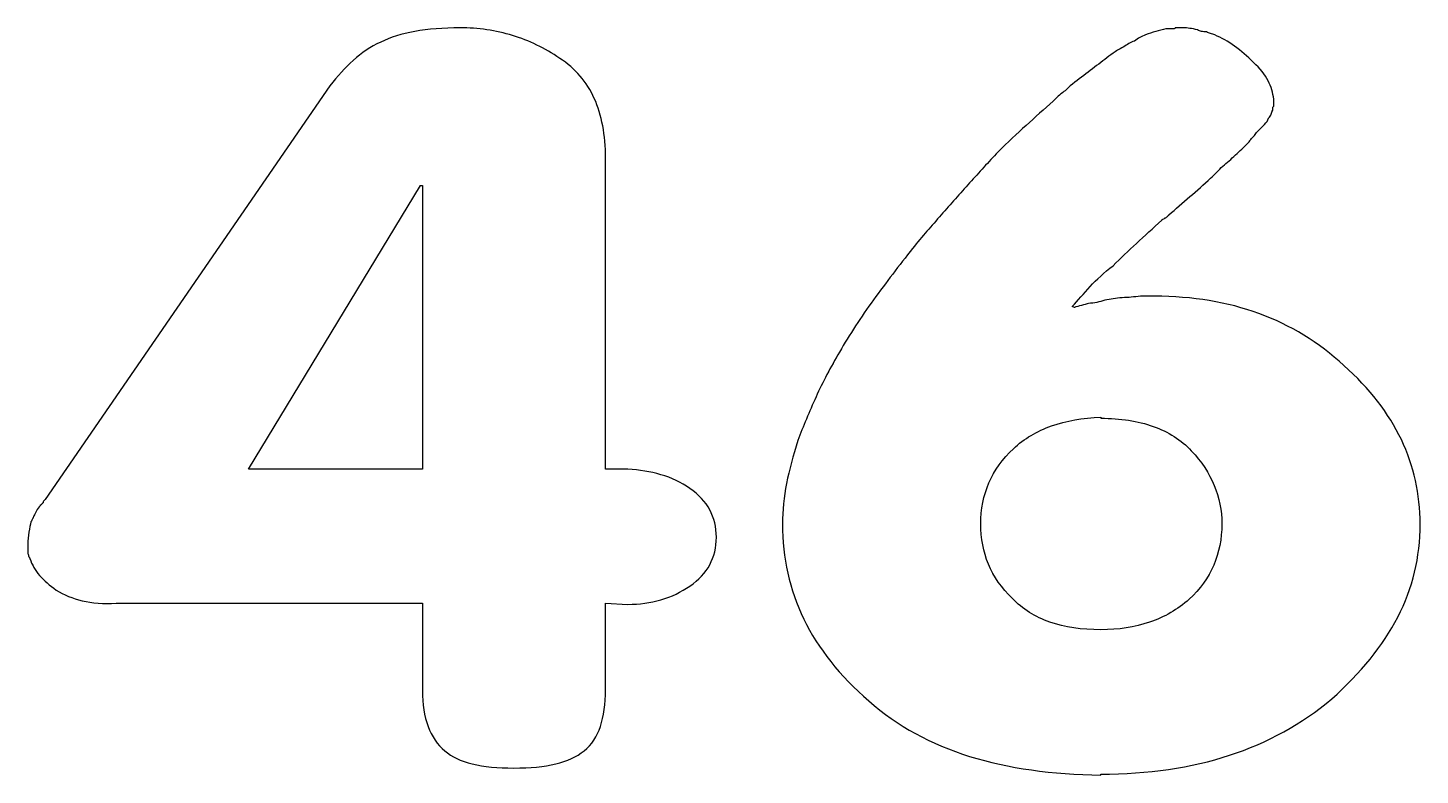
# Model space of a CAD drawing. Header units: millimetres. Extents: x -847 to 848, y -600 to 600.
# Drawn here: x -6.35 to 14.9, y 120.51 to 131.92 of the extents above; entities that cross this region are included whole.
import ezdxf

# ---------------------------------------------------------------- set-up
doc = ezdxf.new("R2010")
doc.units = ezdxf.units.MM
doc.header["$MEASUREMENT"] = 0

msp = doc.modelspace()

# ---------------------------------------------------------------- linework, layer by layer
at = {"color": 250}
for points, knots in [([(-0.3276, 123.1317), (-0.3276, 123.1317), (-4.9998, 123.1317), (-4.9998, 123.1317), (-4.9998, 123.1317), (-5.1964, 123.1213), (-5.3698, 123.1343), (-5.5198, 123.1705), (-5.5198, 123.1705), (-5.6699, 123.2067), (-5.8018, 123.261), (-5.9156, 123.3335), (-5.9156, 123.3335), (-6.0191, 123.4059), (-6.1045, 123.4809), (-6.1718, 123.5585), (-6.1718, 123.5585), (-6.239, 123.6362), (-6.2882, 123.7215), (-6.3192, 123.8147), (-6.3192, 123.8147), (-6.3296, 123.8354), (-6.3373, 123.8535), (-6.3425, 123.869), (-6.3425, 123.869), (-6.3477, 123.8845), (-6.3503, 123.9026), (-6.3503, 123.9233), (-6.3503, 123.9233), (-6.3503, 123.9337), (-6.3503, 123.944), (-6.3503, 123.9544), (-6.3503, 123.9544), (-6.3503, 123.9647), (-6.3503, 123.9751), (-6.3503, 123.9854), (-6.3503, 123.9854), (-6.3503, 123.9854), (-6.3503, 123.9906), (-6.3503, 124.0009), (-6.3503, 124.0009), (-6.3503, 124.0113), (-6.3503, 124.0216), (-6.3503, 124.032), (-6.3503, 124.032), (-6.3503, 124.0941), (-6.3451, 124.1562), (-6.3347, 124.2182), (-6.3347, 124.2182), (-6.3244, 124.2803), (-6.314, 124.3321), (-6.3037, 124.3735), (-6.3037, 124.3735), (-6.2933, 124.3942), (-6.2856, 124.4097), (-6.2804, 124.42), (-6.2804, 124.42), (-6.2752, 124.4304), (-6.2675, 124.4459), (-6.2571, 124.4666), (-6.2571, 124.4666), (-6.2468, 124.4873), (-6.2338, 124.5132), (-6.2183, 124.5442), (-6.2183, 124.5442), (-6.2028, 124.5752), (-6.1847, 124.6011), (-6.164, 124.6218), (-6.164, 124.6218), (-6.164, 124.6218), (-6.1588, 124.627), (-6.1485, 124.6373), (-6.1485, 124.6373), (-6.1381, 124.6477), (-6.1278, 124.658), (-6.1174, 124.6684), (-6.1174, 124.6684), (-6.1174, 124.6787), (-6.1148, 124.6865), (-6.1097, 124.6917), (-6.1097, 124.6917), (-6.1045, 124.6968), (-6.0967, 124.7046), (-6.0864, 124.7149), (-6.0864, 124.7149), (-6.0864, 124.7149), (-1.7402, 131.0325), (-1.7402, 131.0325), (-1.7402, 131.0325), (-1.6263, 131.1774), (-1.5073, 131.3067), (-1.3832, 131.4205), (-1.3832, 131.4205), (-1.259, 131.5344), (-1.1193, 131.6275), (-0.9641, 131.6999), (-0.9641, 131.6999), (-0.8192, 131.7724), (-0.6458, 131.8267), (-0.4441, 131.8629), (-0.4441, 131.8629), (-0.2423, 131.8991), (-0.012, 131.9173), (0.2467, 131.9173), (0.2467, 131.9173), (0.5261, 131.9173), (0.7925, 131.8784), (1.0461, 131.8008), (1.0461, 131.8008), (1.2996, 131.7232), (1.5402, 131.6068), (1.7679, 131.4516), (1.7679, 131.4516), (2.0059, 131.2964), (2.1818, 131.092), (2.2956, 130.8385), (2.2956, 130.8385), (2.4094, 130.5849), (2.4664, 130.2822), (2.4664, 129.9304), (2.4664, 129.9304), (2.4664, 129.9304), (2.4664, 125.1806), (2.4664, 125.1806), (2.4664, 125.1806), (2.4664, 125.1806), (2.8078, 125.1806), (2.8078, 125.1806), (2.8078, 125.1806), (2.9838, 125.1703), (3.1519, 125.1418), (3.3123, 125.0952), (3.3123, 125.0952), (3.4727, 125.0487), (3.6202, 124.9788), (3.7547, 124.8857), (3.7547, 124.8857), (3.8892, 124.7926), (3.9901, 124.6839), (4.0574, 124.5597), (4.0574, 124.5597), (4.1246, 124.4356), (4.1583, 124.2959), (4.1583, 124.1406), (4.1583, 124.1406), (4.1583, 123.9854), (4.1246, 123.8457), (4.0574, 123.7215), (4.0574, 123.7215), (3.9901, 123.5974), (3.8892, 123.4887), (3.7547, 123.3956), (3.7547, 123.3956), (3.6202, 123.3024), (3.4727, 123.2326), (3.3123, 123.186), (3.3123, 123.186), (3.1519, 123.1394), (2.9838, 123.1162), (2.8078, 123.1162), (2.8078, 123.1162), (2.8078, 123.1162), (2.4664, 123.1317), (2.4664, 123.1317), (2.4664, 123.1317), (2.4664, 123.1317), (2.4664, 121.8123), (2.4664, 121.8123), (2.4664, 121.8123), (2.4664, 121.595), (2.4405, 121.4087), (2.3887, 121.2535), (2.3887, 121.2535), (2.337, 121.0983), (2.2542, 120.9741), (2.1404, 120.881), (2.1404, 120.881), (2.0266, 120.7878), (1.8817, 120.7206), (1.7058, 120.6792), (1.7058, 120.6792), (1.5298, 120.6378), (1.3177, 120.6171), (1.0694, 120.6171), (1.0694, 120.6171), (0.821, 120.6171), (0.6089, 120.6378), (0.4329, 120.6792), (0.4329, 120.6792), (0.257, 120.7206), (0.1173, 120.7878), (0.0138, 120.881), (0.0138, 120.881), (-0.1, 120.9741), (-0.1854, 121.0983), (-0.2423, 121.2535), (-0.2423, 121.2535), (-0.2992, 121.4087), (-0.3276, 121.5898), (-0.3276, 121.7968), (-0.3276, 121.7968), (-0.3276, 121.7968), (-0.3276, 123.1317), (-0.3276, 123.1317), (-0.3276, 123.1317), (-0.3276, 123.1317), (-0.3276, 123.1317), (-0.3276, 123.1317)], [0, 0, 0, 0, 0.0192308, 0.0192308, 0.0192308, 0.0192308, 0.0384615, 0.0384615, 0.0384615, 0.0384615, 0.0576923, 0.0576923, 0.0576923, 0.0576923, 0.0769231, 0.0769231, 0.0769231, 0.0769231, 0.0961538, 0.0961538, 0.0961538, 0.0961538, 0.1153846, 0.1153846, 0.1153846, 0.1153846, 0.1346154, 0.1346154, 0.1346154, 0.1346154, 0.1538462, 0.1538462, 0.1538462, 0.1538462, 0.1730769, 0.1730769, 0.1730769, 0.1730769, 0.1923077, 0.1923077, 0.1923077, 0.1923077, 0.2115385, 0.2115385, 0.2115385, 0.2115385, 0.2307692, 0.2307692, 0.2307692, 0.2307692, 0.25, 0.25, 0.25, 0.25, 0.2692308, 0.2692308, 0.2692308, 0.2692308, 0.2884615, 0.2884615, 0.2884615, 0.2884615, 0.3076923, 0.3076923, 0.3076923, 0.3076923, 0.3269231, 0.3269231, 0.3269231, 0.3269231, 0.3461538, 0.3461538, 0.3461538, 0.3461538, 0.3653846, 0.3653846, 0.3653846, 0.3653846, 0.3846154, 0.3846154, 0.3846154, 0.3846154, 0.4038462, 0.4038462, 0.4038462, 0.4038462, 0.4230769, 0.4230769, 0.4230769, 0.4230769, 0.4423077, 0.4423077, 0.4423077, 0.4423077, 0.4615385, 0.4615385, 0.4615385, 0.4615385, 0.4807692, 0.4807692, 0.4807692, 0.4807692, 0.5, 0.5, 0.5, 0.5, 0.5192308, 0.5192308, 0.5192308, 0.5192308, 0.5384615, 0.5384615, 0.5384615, 0.5384615, 0.5576923, 0.5576923, 0.5576923, 0.5576923, 0.5769231, 0.5769231, 0.5769231, 0.5769231, 0.5961538, 0.5961538, 0.5961538, 0.5961538, 0.6153846, 0.6153846, 0.6153846, 0.6153846, 0.6346154, 0.6346154, 0.6346154, 0.6346154, 0.6538462, 0.6538462, 0.6538462, 0.6538462, 0.6730769, 0.6730769, 0.6730769, 0.6730769, 0.6923077, 0.6923077, 0.6923077, 0.6923077, 0.7115385, 0.7115385, 0.7115385, 0.7115385, 0.7307692, 0.7307692, 0.7307692, 0.7307692, 0.75, 0.75, 0.75, 0.75, 0.7692308, 0.7692308, 0.7692308, 0.7692308, 0.7884615, 0.7884615, 0.7884615, 0.7884615, 0.8076923, 0.8076923, 0.8076923, 0.8076923, 0.8269231, 0.8269231, 0.8269231, 0.8269231, 0.8461538, 0.8461538, 0.8461538, 0.8461538, 0.8653846, 0.8653846, 0.8653846, 0.8653846, 0.8846154, 0.8846154, 0.8846154, 0.8846154, 0.9038462, 0.9038462, 0.9038462, 0.9038462, 0.9230769, 0.9230769, 0.9230769, 0.9230769, 0.9423077, 0.9423077, 0.9423077, 0.9423077, 0.9615385, 0.9615385, 0.9615385, 0.9615385, 0.9807692, 0.9807692, 0.9807692, 0.9807692, 1, 1, 1, 1]), ([(10.0256, 120.5084), (9.2806, 120.5188), (8.6131, 120.6145), (8.0233, 120.7956), (8.0233, 120.7956), (7.4334, 120.9767), (6.9212, 121.2587), (6.4866, 121.6416), (6.4866, 121.6416), (6.0416, 122.0244), (5.7105, 122.4409), (5.4932, 122.8911), (5.4932, 122.8911), (5.2759, 123.3412), (5.1672, 123.825), (5.1672, 124.3424), (5.1672, 124.3424), (5.1672, 124.5494), (5.1879, 124.7563), (5.2293, 124.9633), (5.2293, 124.9633), (5.2707, 125.1703), (5.3276, 125.3876), (5.4, 125.6152), (5.4, 125.6152), (5.4828, 125.8325), (5.576, 126.055), (5.6794, 126.2827), (5.6794, 126.2827), (5.7829, 126.5104), (5.9019, 126.738), (6.0364, 126.9657), (6.0364, 126.9657), (6.1917, 127.2347), (6.365, 127.5012), (6.5564, 127.7651), (6.5564, 127.7651), (6.7479, 128.0289), (6.9471, 128.2902), (7.154, 128.5489), (7.154, 128.5489), (7.2265, 128.6421), (7.2989, 128.73), (7.3714, 128.8128), (7.3714, 128.8128), (7.4438, 128.8956), (7.5162, 128.9784), (7.5887, 129.0612), (7.5887, 129.0612), (7.7335, 129.2267), (7.8784, 129.3897), (8.0233, 129.5501), (8.0233, 129.5501), (8.1682, 129.7105), (8.313, 129.8683), (8.4579, 130.0235), (8.4579, 130.0235), (8.6028, 130.1684), (8.7451, 130.3029), (8.8848, 130.4271), (8.8848, 130.4271), (9.0245, 130.5513), (9.1616, 130.6755), (9.2961, 130.7997), (9.2961, 130.7997), (9.3375, 130.841), (9.3815, 130.8798), (9.428, 130.9161), (9.428, 130.9161), (9.4746, 130.9523), (9.5186, 130.9911), (9.56, 131.0325), (9.56, 131.0325), (9.6531, 131.1049), (9.7437, 131.1748), (9.8316, 131.242), (9.8316, 131.242), (9.9196, 131.3093), (10.005, 131.374), (10.0877, 131.4361), (10.0877, 131.4361), (10.1291, 131.4671), (10.1705, 131.4982), (10.2119, 131.5292), (10.2119, 131.5292), (10.2533, 131.5602), (10.305, 131.5913), (10.3671, 131.6223), (10.3671, 131.6223), (10.3982, 131.643), (10.4266, 131.6611), (10.4525, 131.6767), (10.4525, 131.6767), (10.4784, 131.6922), (10.5068, 131.7051), (10.5379, 131.7155), (10.5379, 131.7155), (10.5689, 131.7362), (10.5974, 131.7543), (10.6233, 131.7698), (10.6233, 131.7698), (10.6491, 131.7853), (10.6776, 131.7982), (10.7086, 131.8086), (10.7086, 131.8086), (10.7604, 131.8293), (10.8121, 131.8474), (10.8638, 131.8629), (10.8638, 131.8629), (10.9156, 131.8784), (10.9673, 131.8914), (11.0191, 131.9017), (11.0191, 131.9017), (11.0398, 131.9017), (11.0579, 131.9017), (11.0734, 131.9017), (11.0734, 131.9017), (11.0889, 131.9017), (11.1019, 131.9017), (11.1122, 131.9017), (11.1122, 131.9017), (11.1225, 131.9017), (11.1329, 131.9017), (11.1432, 131.9017), (11.1432, 131.9017), (11.1536, 131.9017), (11.1588, 131.9069), (11.1588, 131.9173), (11.1588, 131.9173), (11.1898, 131.9173), (11.2157, 131.9173), (11.2364, 131.9173), (11.2364, 131.9173), (11.2571, 131.9173), (11.2778, 131.9173), (11.2985, 131.9173), (11.2985, 131.9173), (11.3192, 131.9173), (11.3476, 131.9147), (11.3838, 131.9095), (11.3838, 131.9095), (11.4201, 131.9043), (11.4589, 131.8966), (11.5003, 131.8862), (11.5003, 131.8862), (11.521, 131.8759), (11.5416, 131.8681), (11.5623, 131.8629), (11.5623, 131.8629), (11.583, 131.8577), (11.6089, 131.8552), (11.64, 131.8552), (11.64, 131.8552), (11.6607, 131.8448), (11.6813, 131.8371), (11.702, 131.8319), (11.702, 131.8319), (11.7227, 131.8267), (11.7434, 131.8189), (11.7641, 131.8086), (11.7641, 131.8086), (11.8676, 131.7672), (11.9685, 131.7103), (12.0668, 131.6379), (12.0668, 131.6379), (12.1651, 131.5654), (12.2608, 131.4826), (12.354, 131.3895), (12.354, 131.3895), (12.4575, 131.2964), (12.5325, 131.2032), (12.579, 131.1101), (12.579, 131.1101), (12.6256, 131.017), (12.6541, 130.9238), (12.6644, 130.8307), (12.6644, 130.8307), (12.6644, 130.8203), (12.6644, 130.8126), (12.6644, 130.8074), (12.6644, 130.8074), (12.6644, 130.8022), (12.6644, 130.7997), (12.6644, 130.7997), (12.6644, 130.7997), (12.6644, 130.7997), (12.6644, 130.7997), (12.6644, 130.7997), (12.6644, 130.7997), (12.6644, 130.7997), (12.6644, 130.7997), (12.6644, 130.7997), (12.6644, 130.7997), (12.6644, 130.7893), (12.6644, 130.7841), (12.6644, 130.7841), (12.6644, 130.7841), (12.6644, 130.7841), (12.6644, 130.7841), (12.6644, 130.7841), (12.6644, 130.7841), (12.6644, 130.7738), (12.6644, 130.7634), (12.6644, 130.7531), (12.6644, 130.7531), (12.6644, 130.7427), (12.6644, 130.7324), (12.6644, 130.722), (12.6644, 130.722), (12.6541, 130.7117), (12.6489, 130.7013), (12.6489, 130.691), (12.6489, 130.691), (12.6489, 130.6806), (12.6489, 130.6703), (12.6489, 130.66), (12.6489, 130.66), (12.6386, 130.6393), (12.6308, 130.6186), (12.6256, 130.5979), (12.6256, 130.5979), (12.6204, 130.5772), (12.6075, 130.5565), (12.5868, 130.5358), (12.5868, 130.5358), (12.5765, 130.5047), (12.5558, 130.4737), (12.5247, 130.4426), (12.5247, 130.4426), (12.4937, 130.4116), (12.4626, 130.3806), (12.4316, 130.3495), (12.4316, 130.3495), (12.4212, 130.3392), (12.4083, 130.3236), (12.3928, 130.3029), (12.3928, 130.3029), (12.3773, 130.2822), (12.3643, 130.2667), (12.354, 130.2564), (12.354, 130.2564), (12.3333, 130.2357), (12.3178, 130.2176), (12.3074, 130.202), (12.3074, 130.202), (12.2971, 130.1865), (12.2815, 130.1684), (12.2608, 130.1477), (12.2608, 130.1477), (12.2091, 130.096), (12.1496, 130.0391), (12.0823, 129.977), (12.0823, 129.977), (12.0151, 129.9149), (11.9504, 129.858), (11.8883, 129.8062), (11.8883, 129.8062), (11.8573, 129.7752), (11.8262, 129.7441), (11.7952, 129.7131), (11.7952, 129.7131), (11.7641, 129.6821), (11.7331, 129.651), (11.702, 129.62), (11.702, 129.62), (11.5986, 129.5268), (11.4925, 129.4337), (11.3838, 129.3406), (11.3838, 129.3406), (11.2752, 129.2474), (11.1691, 129.1543), (11.0656, 129.0612), (11.0656, 129.0612), (11.0553, 129.0508), (11.0449, 129.0405), (11.0346, 129.0301), (11.0346, 129.0301), (11.0242, 129.0198), (11.0139, 129.0146), (11.0035, 129.0146), (11.0035, 129.0146), (11.0035, 129.0146), (11.001, 129.012), (10.9958, 129.0068), (10.9958, 129.0068), (10.9906, 129.0017), (10.988, 128.9991), (10.988, 128.9991), (10.988, 128.9991), (10.9777, 128.9991), (10.9699, 128.9965), (10.9647, 128.9913), (10.9647, 128.9913), (10.9596, 128.9861), (10.957, 128.9836), (10.957, 128.9836), (10.957, 128.9836), (10.8225, 128.8594), (10.6931, 128.7404), (10.5689, 128.6265), (10.5689, 128.6265), (10.4447, 128.5127), (10.3257, 128.3989), (10.2119, 128.2851), (10.2119, 128.2851), (10.0774, 128.1816), (9.961, 128.0755), (9.8627, 127.9669), (9.8627, 127.9669), (9.7644, 127.8582), (9.6738, 127.7573), (9.591, 127.6642), (9.591, 127.6642), (9.591, 127.6642), (9.6221, 127.6486), (9.6221, 127.6486), (9.6221, 127.6486), (9.6531, 127.659), (9.6893, 127.6693), (9.7307, 127.6797), (9.7307, 127.6797), (9.7721, 127.69), (9.8083, 127.7004), (9.8394, 127.7107), (9.8394, 127.7107), (9.8808, 127.7107), (9.9222, 127.7159), (9.9636, 127.7263), (9.9636, 127.7263), (10.005, 127.7366), (10.0463, 127.747), (10.0877, 127.7573), (10.0877, 127.7573), (10.1705, 127.778), (10.2585, 127.7909), (10.3516, 127.7961), (10.3516, 127.7961), (10.4447, 127.8013), (10.5379, 127.809), (10.631, 127.8194), (10.631, 127.8194), (10.6517, 127.8194), (10.6646, 127.8194), (10.6698, 127.8194), (10.6698, 127.8194), (10.675, 127.8194), (10.6828, 127.8194), (10.6931, 127.8194), (10.6931, 127.8194), (10.7035, 127.8194), (10.7112, 127.8194), (10.7164, 127.8194), (10.7164, 127.8194), (10.7216, 127.8194), (10.7241, 127.8194), (10.7241, 127.8194), (10.7241, 127.8194), (10.7345, 127.8194), (10.7448, 127.8194), (10.7552, 127.8194), (10.7552, 127.8194), (10.7655, 127.8194), (10.7759, 127.8194), (10.7862, 127.8194), (10.7862, 127.8194), (10.7966, 127.8194), (10.8069, 127.8194), (10.8173, 127.8194), (10.8173, 127.8194), (10.8276, 127.8194), (10.838, 127.8194), (10.8483, 127.8194), (10.8483, 127.8194), (11.4278, 127.8194), (11.9582, 127.7314), (12.4393, 127.5555), (12.4393, 127.5555), (12.9205, 127.3796), (13.3526, 127.1157), (13.7355, 126.7639), (13.7355, 126.7639), (14.1287, 126.412), (14.421, 126.0343), (14.6125, 125.6308), (14.6125, 125.6308), (14.8039, 125.2272), (14.8996, 124.7977), (14.8996, 124.3424), (14.8996, 124.3424), (14.8996, 123.8354), (14.7858, 123.3619), (14.5581, 122.9221), (14.5581, 122.9221), (14.3305, 122.4823), (13.9942, 122.0658), (13.5492, 121.6726), (13.5492, 121.6726), (13.0939, 121.2897), (12.5739, 121.0026), (11.9892, 120.8111), (11.9892, 120.8111), (11.4045, 120.6197), (10.75, 120.524), (10.0256, 120.524), (10.0256, 120.524), (10.0256, 120.524), (10.0256, 120.5084), (10.0256, 120.5084)], [0, 0, 0, 0, 0.0098039, 0.0098039, 0.0098039, 0.0098039, 0.0196078, 0.0196078, 0.0196078, 0.0196078, 0.0294118, 0.0294118, 0.0294118, 0.0294118, 0.0392157, 0.0392157, 0.0392157, 0.0392157, 0.0490196, 0.0490196, 0.0490196, 0.0490196, 0.0588235, 0.0588235, 0.0588235, 0.0588235, 0.0686275, 0.0686275, 0.0686275, 0.0686275, 0.0784314, 0.0784314, 0.0784314, 0.0784314, 0.0882353, 0.0882353, 0.0882353, 0.0882353, 0.0980392, 0.0980392, 0.0980392, 0.0980392, 0.1078431, 0.1078431, 0.1078431, 0.1078431, 0.1176471, 0.1176471, 0.1176471, 0.1176471, 0.127451, 0.127451, 0.127451, 0.127451, 0.1372549, 0.1372549, 0.1372549, 0.1372549, 0.1470588, 0.1470588, 0.1470588, 0.1470588, 0.1568627, 0.1568627, 0.1568627, 0.1568627, 0.1666667, 0.1666667, 0.1666667, 0.1666667, 0.1764706, 0.1764706, 0.1764706, 0.1764706, 0.1862745, 0.1862745, 0.1862745, 0.1862745, 0.1960784, 0.1960784, 0.1960784, 0.1960784, 0.2058824, 0.2058824, 0.2058824, 0.2058824, 0.2156863, 0.2156863, 0.2156863, 0.2156863, 0.2254902, 0.2254902, 0.2254902, 0.2254902, 0.2352941, 0.2352941, 0.2352941, 0.2352941, 0.245098, 0.245098, 0.245098, 0.245098, 0.254902, 0.254902, 0.254902, 0.254902, 0.2647059, 0.2647059, 0.2647059, 0.2647059, 0.2745098, 0.2745098, 0.2745098, 0.2745098, 0.2843137, 0.2843137, 0.2843137, 0.2843137, 0.2941176, 0.2941176, 0.2941176, 0.2941176, 0.3039216, 0.3039216, 0.3039216, 0.3039216, 0.3137255, 0.3137255, 0.3137255, 0.3137255, 0.3235294, 0.3235294, 0.3235294, 0.3235294, 0.3333333, 0.3333333, 0.3333333, 0.3333333, 0.3431373, 0.3431373, 0.3431373, 0.3431373, 0.3529412, 0.3529412, 0.3529412, 0.3529412, 0.3627451, 0.3627451, 0.3627451, 0.3627451, 0.372549, 0.372549, 0.372549, 0.372549, 0.3823529, 0.3823529, 0.3823529, 0.3823529, 0.3921569, 0.3921569, 0.3921569, 0.3921569, 0.4019608, 0.4019608, 0.4019608, 0.4019608, 0.4117647, 0.4117647, 0.4117647, 0.4117647, 0.4215686, 0.4215686, 0.4215686, 0.4215686, 0.4313725, 0.4313725, 0.4313725, 0.4313725, 0.4411765, 0.4411765, 0.4411765, 0.4411765, 0.4509804, 0.4509804, 0.4509804, 0.4509804, 0.4607843, 0.4607843, 0.4607843, 0.4607843, 0.4705882, 0.4705882, 0.4705882, 0.4705882, 0.4803922, 0.4803922, 0.4803922, 0.4803922, 0.4901961, 0.4901961, 0.4901961, 0.4901961, 0.5, 0.5, 0.5, 0.5, 0.5098039, 0.5098039, 0.5098039, 0.5098039, 0.5196078, 0.5196078, 0.5196078, 0.5196078, 0.5294118, 0.5294118, 0.5294118, 0.5294118, 0.5392157, 0.5392157, 0.5392157, 0.5392157, 0.5490196, 0.5490196, 0.5490196, 0.5490196, 0.5588235, 0.5588235, 0.5588235, 0.5588235, 0.5686275, 0.5686275, 0.5686275, 0.5686275, 0.5784314, 0.5784314, 0.5784314, 0.5784314, 0.5882353, 0.5882353, 0.5882353, 0.5882353, 0.5980392, 0.5980392, 0.5980392, 0.5980392, 0.6078431, 0.6078431, 0.6078431, 0.6078431, 0.6176471, 0.6176471, 0.6176471, 0.6176471, 0.627451, 0.627451, 0.627451, 0.627451, 0.6372549, 0.6372549, 0.6372549, 0.6372549, 0.6470588, 0.6470588, 0.6470588, 0.6470588, 0.6568627, 0.6568627, 0.6568627, 0.6568627, 0.6666667, 0.6666667, 0.6666667, 0.6666667, 0.6764706, 0.6764706, 0.6764706, 0.6764706, 0.6862745, 0.6862745, 0.6862745, 0.6862745, 0.6960784, 0.6960784, 0.6960784, 0.6960784, 0.7058824, 0.7058824, 0.7058824, 0.7058824, 0.7156863, 0.7156863, 0.7156863, 0.7156863, 0.7254902, 0.7254902, 0.7254902, 0.7254902, 0.7352941, 0.7352941, 0.7352941, 0.7352941, 0.745098, 0.745098, 0.745098, 0.745098, 0.754902, 0.754902, 0.754902, 0.754902, 0.7647059, 0.7647059, 0.7647059, 0.7647059, 0.7745098, 0.7745098, 0.7745098, 0.7745098, 0.7843137, 0.7843137, 0.7843137, 0.7843137, 0.7941176, 0.7941176, 0.7941176, 0.7941176, 0.8039216, 0.8039216, 0.8039216, 0.8039216, 0.8137255, 0.8137255, 0.8137255, 0.8137255, 0.8235294, 0.8235294, 0.8235294, 0.8235294, 0.8333333, 0.8333333, 0.8333333, 0.8333333, 0.8431373, 0.8431373, 0.8431373, 0.8431373, 0.8529412, 0.8529412, 0.8529412, 0.8529412, 0.8627451, 0.8627451, 0.8627451, 0.8627451, 0.872549, 0.872549, 0.872549, 0.872549, 0.8823529, 0.8823529, 0.8823529, 0.8823529, 0.8921569, 0.8921569, 0.8921569, 0.8921569, 0.9019608, 0.9019608, 0.9019608, 0.9019608, 0.9117647, 0.9117647, 0.9117647, 0.9117647, 0.9215686, 0.9215686, 0.9215686, 0.9215686, 0.9313725, 0.9313725, 0.9313725, 0.9313725, 0.9411765, 0.9411765, 0.9411765, 0.9411765, 0.9509804, 0.9509804, 0.9509804, 0.9509804, 0.9607843, 0.9607843, 0.9607843, 0.9607843, 0.9705882, 0.9705882, 0.9705882, 0.9705882, 0.9803922, 0.9803922, 0.9803922, 0.9803922, 0.9901961, 0.9901961, 0.9901961, 0.9901961, 1, 1, 1, 1]), ([(-0.3276, 125.1806), (-0.3276, 125.1806), (-0.3276, 129.5113), (-0.3276, 129.5113), (-0.3276, 129.5113), (-0.3276, 129.5113), (-0.3587, 129.5113), (-0.3587, 129.5113), (-0.3587, 129.5113), (-0.3587, 129.5113), (-2.9819, 125.1806), (-2.9819, 125.1806), (-2.9819, 125.1806), (-2.9819, 125.1806), (-0.3276, 125.1806), (-0.3276, 125.1806), (-0.3276, 125.1806), (-0.3276, 125.1806), (-0.3276, 125.1806), (-0.3276, 125.1806)], [0, 0, 0, 0, 0.2, 0.2, 0.2, 0.2, 0.4, 0.4, 0.4, 0.4, 0.6, 0.6, 0.6, 0.6, 0.8, 0.8, 0.8, 0.8, 1, 1, 1, 1]), ([(10.0256, 125.9722), (9.7462, 125.9619), (9.4953, 125.9179), (9.2728, 125.8403), (9.2728, 125.8403), (9.0503, 125.7627), (8.8563, 125.6463), (8.6907, 125.4911), (8.6907, 125.4911), (8.5252, 125.3358), (8.401, 125.1625), (8.3182, 124.9711), (8.3182, 124.9711), (8.2354, 124.7796), (8.194, 124.5701), (8.194, 124.3424), (8.194, 124.3424), (8.194, 124.1251), (8.2328, 123.9207), (8.3104, 123.7293), (8.3104, 123.7293), (8.3881, 123.5378), (8.5096, 123.3645), (8.6752, 123.2093), (8.6752, 123.2093), (8.8304, 123.0437), (9.0219, 122.9221), (9.2495, 122.8445), (9.2495, 122.8445), (9.4772, 122.7669), (9.7359, 122.7281), (10.0256, 122.7281), (10.0256, 122.7281), (10.2947, 122.7281), (10.5431, 122.7669), (10.7707, 122.8445), (10.7707, 122.8445), (10.9984, 122.9221), (11.2002, 123.0386), (11.3761, 123.1938), (11.3761, 123.1938), (11.5416, 123.349), (11.6658, 123.5223), (11.7486, 123.7138), (11.7486, 123.7138), (11.8314, 123.9052), (11.8728, 124.1148), (11.8728, 124.3424), (11.8728, 124.3424), (11.8728, 124.5494), (11.834, 124.746), (11.7564, 124.9323), (11.7564, 124.9323), (11.6788, 125.1185), (11.5623, 125.2944), (11.4071, 125.46), (11.4071, 125.46), (11.2519, 125.6256), (11.0579, 125.7498), (10.825, 125.8325), (10.825, 125.8325), (10.5922, 125.9153), (10.3257, 125.9567), (10.0256, 125.9567), (10.0256, 125.9567), (10.0256, 125.9567), (10.0256, 125.9722), (10.0256, 125.9722)], [0, 0, 0, 0, 0.0588235, 0.0588235, 0.0588235, 0.0588235, 0.1176471, 0.1176471, 0.1176471, 0.1176471, 0.1764706, 0.1764706, 0.1764706, 0.1764706, 0.2352941, 0.2352941, 0.2352941, 0.2352941, 0.2941176, 0.2941176, 0.2941176, 0.2941176, 0.3529412, 0.3529412, 0.3529412, 0.3529412, 0.4117647, 0.4117647, 0.4117647, 0.4117647, 0.4705882, 0.4705882, 0.4705882, 0.4705882, 0.5294118, 0.5294118, 0.5294118, 0.5294118, 0.5882353, 0.5882353, 0.5882353, 0.5882353, 0.6470588, 0.6470588, 0.6470588, 0.6470588, 0.7058824, 0.7058824, 0.7058824, 0.7058824, 0.7647059, 0.7647059, 0.7647059, 0.7647059, 0.8235294, 0.8235294, 0.8235294, 0.8235294, 0.8823529, 0.8823529, 0.8823529, 0.8823529, 0.9411765, 0.9411765, 0.9411765, 0.9411765, 1, 1, 1, 1])]:
    msp.add_open_spline(points, degree=3, knots=knots, dxfattribs=at)
at = {"color": 250, "lineweight": 5}
for points, knots in [([(-0.3276, 123.1317), (-0.3276, 123.1317), (-4.9998, 123.1317), (-4.9998, 123.1317), (-4.9998, 123.1317), (-5.1964, 123.1213), (-5.3698, 123.1343), (-5.5198, 123.1705), (-5.5198, 123.1705), (-5.6699, 123.2067), (-5.8018, 123.261), (-5.9156, 123.3335), (-5.9156, 123.3335), (-6.0191, 123.4059), (-6.1045, 123.4809), (-6.1718, 123.5585), (-6.1718, 123.5585), (-6.239, 123.6362), (-6.2882, 123.7215), (-6.3192, 123.8147), (-6.3192, 123.8147), (-6.3296, 123.8354), (-6.3373, 123.8535), (-6.3425, 123.869), (-6.3425, 123.869), (-6.3477, 123.8845), (-6.3503, 123.9026), (-6.3503, 123.9233), (-6.3503, 123.9233), (-6.3503, 123.9337), (-6.3503, 123.944), (-6.3503, 123.9544), (-6.3503, 123.9544), (-6.3503, 123.9647), (-6.3503, 123.9751), (-6.3503, 123.9854), (-6.3503, 123.9854), (-6.3503, 123.9854), (-6.3503, 123.9906), (-6.3503, 124.0009), (-6.3503, 124.0009), (-6.3503, 124.0113), (-6.3503, 124.0216), (-6.3503, 124.032), (-6.3503, 124.032), (-6.3503, 124.0941), (-6.3451, 124.1562), (-6.3347, 124.2182), (-6.3347, 124.2182), (-6.3244, 124.2803), (-6.314, 124.3321), (-6.3037, 124.3735), (-6.3037, 124.3735), (-6.2933, 124.3942), (-6.2856, 124.4097), (-6.2804, 124.42), (-6.2804, 124.42), (-6.2752, 124.4304), (-6.2675, 124.4459), (-6.2571, 124.4666), (-6.2571, 124.4666), (-6.2468, 124.4873), (-6.2338, 124.5132), (-6.2183, 124.5442), (-6.2183, 124.5442), (-6.2028, 124.5752), (-6.1847, 124.6011), (-6.164, 124.6218), (-6.164, 124.6218), (-6.164, 124.6218), (-6.1588, 124.627), (-6.1485, 124.6373), (-6.1485, 124.6373), (-6.1381, 124.6477), (-6.1278, 124.658), (-6.1174, 124.6684), (-6.1174, 124.6684), (-6.1174, 124.6787), (-6.1148, 124.6865), (-6.1097, 124.6917), (-6.1097, 124.6917), (-6.1045, 124.6968), (-6.0967, 124.7046), (-6.0864, 124.7149), (-6.0864, 124.7149), (-6.0864, 124.7149), (-1.7402, 131.0325), (-1.7402, 131.0325), (-1.7402, 131.0325), (-1.6263, 131.1774), (-1.5073, 131.3067), (-1.3832, 131.4205), (-1.3832, 131.4205), (-1.259, 131.5344), (-1.1193, 131.6275), (-0.9641, 131.6999), (-0.9641, 131.6999), (-0.8192, 131.7724), (-0.6458, 131.8267), (-0.4441, 131.8629), (-0.4441, 131.8629), (-0.2423, 131.8991), (-0.012, 131.9173), (0.2467, 131.9173), (0.2467, 131.9173), (0.5261, 131.9173), (0.7925, 131.8784), (1.0461, 131.8008), (1.0461, 131.8008), (1.2996, 131.7232), (1.5402, 131.6068), (1.7679, 131.4516), (1.7679, 131.4516), (2.0059, 131.2964), (2.1818, 131.092), (2.2956, 130.8385), (2.2956, 130.8385), (2.4094, 130.5849), (2.4664, 130.2822), (2.4664, 129.9304), (2.4664, 129.9304), (2.4664, 129.9304), (2.4664, 125.1806), (2.4664, 125.1806), (2.4664, 125.1806), (2.4664, 125.1806), (2.8078, 125.1806), (2.8078, 125.1806), (2.8078, 125.1806), (2.9838, 125.1703), (3.1519, 125.1418), (3.3123, 125.0952), (3.3123, 125.0952), (3.4727, 125.0487), (3.6202, 124.9788), (3.7547, 124.8857), (3.7547, 124.8857), (3.8892, 124.7926), (3.9901, 124.6839), (4.0574, 124.5597), (4.0574, 124.5597), (4.1246, 124.4356), (4.1583, 124.2959), (4.1583, 124.1406), (4.1583, 124.1406), (4.1583, 123.9854), (4.1246, 123.8457), (4.0574, 123.7215), (4.0574, 123.7215), (3.9901, 123.5974), (3.8892, 123.4887), (3.7547, 123.3956), (3.7547, 123.3956), (3.6202, 123.3024), (3.4727, 123.2326), (3.3123, 123.186), (3.3123, 123.186), (3.1519, 123.1394), (2.9838, 123.1162), (2.8078, 123.1162), (2.8078, 123.1162), (2.8078, 123.1162), (2.4664, 123.1317), (2.4664, 123.1317), (2.4664, 123.1317), (2.4664, 123.1317), (2.4664, 121.8123), (2.4664, 121.8123), (2.4664, 121.8123), (2.4664, 121.595), (2.4405, 121.4087), (2.3887, 121.2535), (2.3887, 121.2535), (2.337, 121.0983), (2.2542, 120.9741), (2.1404, 120.881), (2.1404, 120.881), (2.0266, 120.7878), (1.8817, 120.7206), (1.7058, 120.6792), (1.7058, 120.6792), (1.5298, 120.6378), (1.3177, 120.6171), (1.0694, 120.6171), (1.0694, 120.6171), (0.821, 120.6171), (0.6089, 120.6378), (0.4329, 120.6792), (0.4329, 120.6792), (0.257, 120.7206), (0.1173, 120.7878), (0.0138, 120.881), (0.0138, 120.881), (-0.1, 120.9741), (-0.1854, 121.0983), (-0.2423, 121.2535), (-0.2423, 121.2535), (-0.2992, 121.4087), (-0.3276, 121.5898), (-0.3276, 121.7968), (-0.3276, 121.7968), (-0.3276, 121.7968), (-0.3276, 123.1317), (-0.3276, 123.1317), (-0.3276, 123.1317), (-0.3276, 123.1317), (-0.3276, 123.1317), (-0.3276, 123.1317)], [0, 0, 0, 0, 0.0192308, 0.0192308, 0.0192308, 0.0192308, 0.0384615, 0.0384615, 0.0384615, 0.0384615, 0.0576923, 0.0576923, 0.0576923, 0.0576923, 0.0769231, 0.0769231, 0.0769231, 0.0769231, 0.0961538, 0.0961538, 0.0961538, 0.0961538, 0.1153846, 0.1153846, 0.1153846, 0.1153846, 0.1346154, 0.1346154, 0.1346154, 0.1346154, 0.1538462, 0.1538462, 0.1538462, 0.1538462, 0.1730769, 0.1730769, 0.1730769, 0.1730769, 0.1923077, 0.1923077, 0.1923077, 0.1923077, 0.2115385, 0.2115385, 0.2115385, 0.2115385, 0.2307692, 0.2307692, 0.2307692, 0.2307692, 0.25, 0.25, 0.25, 0.25, 0.2692308, 0.2692308, 0.2692308, 0.2692308, 0.2884615, 0.2884615, 0.2884615, 0.2884615, 0.3076923, 0.3076923, 0.3076923, 0.3076923, 0.3269231, 0.3269231, 0.3269231, 0.3269231, 0.3461538, 0.3461538, 0.3461538, 0.3461538, 0.3653846, 0.3653846, 0.3653846, 0.3653846, 0.3846154, 0.3846154, 0.3846154, 0.3846154, 0.4038462, 0.4038462, 0.4038462, 0.4038462, 0.4230769, 0.4230769, 0.4230769, 0.4230769, 0.4423077, 0.4423077, 0.4423077, 0.4423077, 0.4615385, 0.4615385, 0.4615385, 0.4615385, 0.4807692, 0.4807692, 0.4807692, 0.4807692, 0.5, 0.5, 0.5, 0.5, 0.5192308, 0.5192308, 0.5192308, 0.5192308, 0.5384615, 0.5384615, 0.5384615, 0.5384615, 0.5576923, 0.5576923, 0.5576923, 0.5576923, 0.5769231, 0.5769231, 0.5769231, 0.5769231, 0.5961538, 0.5961538, 0.5961538, 0.5961538, 0.6153846, 0.6153846, 0.6153846, 0.6153846, 0.6346154, 0.6346154, 0.6346154, 0.6346154, 0.6538462, 0.6538462, 0.6538462, 0.6538462, 0.6730769, 0.6730769, 0.6730769, 0.6730769, 0.6923077, 0.6923077, 0.6923077, 0.6923077, 0.7115385, 0.7115385, 0.7115385, 0.7115385, 0.7307692, 0.7307692, 0.7307692, 0.7307692, 0.75, 0.75, 0.75, 0.75, 0.7692308, 0.7692308, 0.7692308, 0.7692308, 0.7884615, 0.7884615, 0.7884615, 0.7884615, 0.8076923, 0.8076923, 0.8076923, 0.8076923, 0.8269231, 0.8269231, 0.8269231, 0.8269231, 0.8461538, 0.8461538, 0.8461538, 0.8461538, 0.8653846, 0.8653846, 0.8653846, 0.8653846, 0.8846154, 0.8846154, 0.8846154, 0.8846154, 0.9038462, 0.9038462, 0.9038462, 0.9038462, 0.9230769, 0.9230769, 0.9230769, 0.9230769, 0.9423077, 0.9423077, 0.9423077, 0.9423077, 0.9615385, 0.9615385, 0.9615385, 0.9615385, 0.9807692, 0.9807692, 0.9807692, 0.9807692, 1, 1, 1, 1]), ([(10.0256, 120.5084), (9.2806, 120.5188), (8.6131, 120.6145), (8.0233, 120.7956), (8.0233, 120.7956), (7.4334, 120.9767), (6.9212, 121.2587), (6.4866, 121.6416), (6.4866, 121.6416), (6.0416, 122.0244), (5.7105, 122.4409), (5.4932, 122.8911), (5.4932, 122.8911), (5.2759, 123.3412), (5.1672, 123.825), (5.1672, 124.3424), (5.1672, 124.3424), (5.1672, 124.5494), (5.1879, 124.7563), (5.2293, 124.9633), (5.2293, 124.9633), (5.2707, 125.1703), (5.3276, 125.3876), (5.4, 125.6152), (5.4, 125.6152), (5.4828, 125.8325), (5.576, 126.055), (5.6794, 126.2827), (5.6794, 126.2827), (5.7829, 126.5104), (5.9019, 126.738), (6.0364, 126.9657), (6.0364, 126.9657), (6.1917, 127.2347), (6.365, 127.5012), (6.5564, 127.7651), (6.5564, 127.7651), (6.7479, 128.0289), (6.9471, 128.2902), (7.154, 128.5489), (7.154, 128.5489), (7.2265, 128.6421), (7.2989, 128.73), (7.3714, 128.8128), (7.3714, 128.8128), (7.4438, 128.8956), (7.5162, 128.9784), (7.5887, 129.0612), (7.5887, 129.0612), (7.7335, 129.2267), (7.8784, 129.3897), (8.0233, 129.5501), (8.0233, 129.5501), (8.1682, 129.7105), (8.313, 129.8683), (8.4579, 130.0235), (8.4579, 130.0235), (8.6028, 130.1684), (8.7451, 130.3029), (8.8848, 130.4271), (8.8848, 130.4271), (9.0245, 130.5513), (9.1616, 130.6755), (9.2961, 130.7997), (9.2961, 130.7997), (9.3375, 130.841), (9.3815, 130.8798), (9.428, 130.9161), (9.428, 130.9161), (9.4746, 130.9523), (9.5186, 130.9911), (9.56, 131.0325), (9.56, 131.0325), (9.6531, 131.1049), (9.7437, 131.1748), (9.8316, 131.242), (9.8316, 131.242), (9.9196, 131.3093), (10.005, 131.374), (10.0877, 131.4361), (10.0877, 131.4361), (10.1291, 131.4671), (10.1705, 131.4982), (10.2119, 131.5292), (10.2119, 131.5292), (10.2533, 131.5602), (10.305, 131.5913), (10.3671, 131.6223), (10.3671, 131.6223), (10.3982, 131.643), (10.4266, 131.6611), (10.4525, 131.6767), (10.4525, 131.6767), (10.4784, 131.6922), (10.5068, 131.7051), (10.5379, 131.7155), (10.5379, 131.7155), (10.5689, 131.7362), (10.5974, 131.7543), (10.6233, 131.7698), (10.6233, 131.7698), (10.6491, 131.7853), (10.6776, 131.7982), (10.7086, 131.8086), (10.7086, 131.8086), (10.7604, 131.8293), (10.8121, 131.8474), (10.8638, 131.8629), (10.8638, 131.8629), (10.9156, 131.8784), (10.9673, 131.8914), (11.0191, 131.9017), (11.0191, 131.9017), (11.0398, 131.9017), (11.0579, 131.9017), (11.0734, 131.9017), (11.0734, 131.9017), (11.0889, 131.9017), (11.1019, 131.9017), (11.1122, 131.9017), (11.1122, 131.9017), (11.1225, 131.9017), (11.1329, 131.9017), (11.1432, 131.9017), (11.1432, 131.9017), (11.1536, 131.9017), (11.1588, 131.9069), (11.1588, 131.9173), (11.1588, 131.9173), (11.1898, 131.9173), (11.2157, 131.9173), (11.2364, 131.9173), (11.2364, 131.9173), (11.2571, 131.9173), (11.2778, 131.9173), (11.2985, 131.9173), (11.2985, 131.9173), (11.3192, 131.9173), (11.3476, 131.9147), (11.3838, 131.9095), (11.3838, 131.9095), (11.4201, 131.9043), (11.4589, 131.8966), (11.5003, 131.8862), (11.5003, 131.8862), (11.521, 131.8759), (11.5416, 131.8681), (11.5623, 131.8629), (11.5623, 131.8629), (11.583, 131.8577), (11.6089, 131.8552), (11.64, 131.8552), (11.64, 131.8552), (11.6607, 131.8448), (11.6813, 131.8371), (11.702, 131.8319), (11.702, 131.8319), (11.7227, 131.8267), (11.7434, 131.8189), (11.7641, 131.8086), (11.7641, 131.8086), (11.8676, 131.7672), (11.9685, 131.7103), (12.0668, 131.6379), (12.0668, 131.6379), (12.1651, 131.5654), (12.2608, 131.4826), (12.354, 131.3895), (12.354, 131.3895), (12.4575, 131.2964), (12.5325, 131.2032), (12.579, 131.1101), (12.579, 131.1101), (12.6256, 131.017), (12.6541, 130.9238), (12.6644, 130.8307), (12.6644, 130.8307), (12.6644, 130.8203), (12.6644, 130.8126), (12.6644, 130.8074), (12.6644, 130.8074), (12.6644, 130.8022), (12.6644, 130.7997), (12.6644, 130.7997), (12.6644, 130.7997), (12.6644, 130.7997), (12.6644, 130.7997), (12.6644, 130.7997), (12.6644, 130.7997), (12.6644, 130.7997), (12.6644, 130.7997), (12.6644, 130.7997), (12.6644, 130.7997), (12.6644, 130.7893), (12.6644, 130.7841), (12.6644, 130.7841), (12.6644, 130.7841), (12.6644, 130.7841), (12.6644, 130.7841), (12.6644, 130.7841), (12.6644, 130.7841), (12.6644, 130.7738), (12.6644, 130.7634), (12.6644, 130.7531), (12.6644, 130.7531), (12.6644, 130.7427), (12.6644, 130.7324), (12.6644, 130.722), (12.6644, 130.722), (12.6541, 130.7117), (12.6489, 130.7013), (12.6489, 130.691), (12.6489, 130.691), (12.6489, 130.6806), (12.6489, 130.6703), (12.6489, 130.66), (12.6489, 130.66), (12.6386, 130.6393), (12.6308, 130.6186), (12.6256, 130.5979), (12.6256, 130.5979), (12.6204, 130.5772), (12.6075, 130.5565), (12.5868, 130.5358), (12.5868, 130.5358), (12.5765, 130.5047), (12.5558, 130.4737), (12.5247, 130.4426), (12.5247, 130.4426), (12.4937, 130.4116), (12.4626, 130.3806), (12.4316, 130.3495), (12.4316, 130.3495), (12.4212, 130.3392), (12.4083, 130.3236), (12.3928, 130.3029), (12.3928, 130.3029), (12.3773, 130.2822), (12.3643, 130.2667), (12.354, 130.2564), (12.354, 130.2564), (12.3333, 130.2357), (12.3178, 130.2176), (12.3074, 130.202), (12.3074, 130.202), (12.2971, 130.1865), (12.2815, 130.1684), (12.2608, 130.1477), (12.2608, 130.1477), (12.2091, 130.096), (12.1496, 130.0391), (12.0823, 129.977), (12.0823, 129.977), (12.0151, 129.9149), (11.9504, 129.858), (11.8883, 129.8062), (11.8883, 129.8062), (11.8573, 129.7752), (11.8262, 129.7441), (11.7952, 129.7131), (11.7952, 129.7131), (11.7641, 129.6821), (11.7331, 129.651), (11.702, 129.62), (11.702, 129.62), (11.5986, 129.5268), (11.4925, 129.4337), (11.3838, 129.3406), (11.3838, 129.3406), (11.2752, 129.2474), (11.1691, 129.1543), (11.0656, 129.0612), (11.0656, 129.0612), (11.0553, 129.0508), (11.0449, 129.0405), (11.0346, 129.0301), (11.0346, 129.0301), (11.0242, 129.0198), (11.0139, 129.0146), (11.0035, 129.0146), (11.0035, 129.0146), (11.0035, 129.0146), (11.001, 129.012), (10.9958, 129.0068), (10.9958, 129.0068), (10.9906, 129.0017), (10.988, 128.9991), (10.988, 128.9991), (10.988, 128.9991), (10.9777, 128.9991), (10.9699, 128.9965), (10.9647, 128.9913), (10.9647, 128.9913), (10.9596, 128.9861), (10.957, 128.9836), (10.957, 128.9836), (10.957, 128.9836), (10.8225, 128.8594), (10.6931, 128.7404), (10.5689, 128.6265), (10.5689, 128.6265), (10.4447, 128.5127), (10.3257, 128.3989), (10.2119, 128.2851), (10.2119, 128.2851), (10.0774, 128.1816), (9.961, 128.0755), (9.8627, 127.9669), (9.8627, 127.9669), (9.7644, 127.8582), (9.6738, 127.7573), (9.591, 127.6642), (9.591, 127.6642), (9.591, 127.6642), (9.6221, 127.6486), (9.6221, 127.6486), (9.6221, 127.6486), (9.6531, 127.659), (9.6893, 127.6693), (9.7307, 127.6797), (9.7307, 127.6797), (9.7721, 127.69), (9.8083, 127.7004), (9.8394, 127.7107), (9.8394, 127.7107), (9.8808, 127.7107), (9.9222, 127.7159), (9.9636, 127.7263), (9.9636, 127.7263), (10.005, 127.7366), (10.0463, 127.747), (10.0877, 127.7573), (10.0877, 127.7573), (10.1705, 127.778), (10.2585, 127.7909), (10.3516, 127.7961), (10.3516, 127.7961), (10.4447, 127.8013), (10.5379, 127.809), (10.631, 127.8194), (10.631, 127.8194), (10.6517, 127.8194), (10.6646, 127.8194), (10.6698, 127.8194), (10.6698, 127.8194), (10.675, 127.8194), (10.6828, 127.8194), (10.6931, 127.8194), (10.6931, 127.8194), (10.7035, 127.8194), (10.7112, 127.8194), (10.7164, 127.8194), (10.7164, 127.8194), (10.7216, 127.8194), (10.7241, 127.8194), (10.7241, 127.8194), (10.7241, 127.8194), (10.7345, 127.8194), (10.7448, 127.8194), (10.7552, 127.8194), (10.7552, 127.8194), (10.7655, 127.8194), (10.7759, 127.8194), (10.7862, 127.8194), (10.7862, 127.8194), (10.7966, 127.8194), (10.8069, 127.8194), (10.8173, 127.8194), (10.8173, 127.8194), (10.8276, 127.8194), (10.838, 127.8194), (10.8483, 127.8194), (10.8483, 127.8194), (11.4278, 127.8194), (11.9582, 127.7314), (12.4393, 127.5555), (12.4393, 127.5555), (12.9205, 127.3796), (13.3526, 127.1157), (13.7355, 126.7639), (13.7355, 126.7639), (14.1287, 126.412), (14.421, 126.0343), (14.6125, 125.6308), (14.6125, 125.6308), (14.8039, 125.2272), (14.8996, 124.7977), (14.8996, 124.3424), (14.8996, 124.3424), (14.8996, 123.8354), (14.7858, 123.3619), (14.5581, 122.9221), (14.5581, 122.9221), (14.3305, 122.4823), (13.9942, 122.0658), (13.5492, 121.6726), (13.5492, 121.6726), (13.0939, 121.2897), (12.5739, 121.0026), (11.9892, 120.8111), (11.9892, 120.8111), (11.4045, 120.6197), (10.75, 120.524), (10.0256, 120.524), (10.0256, 120.524), (10.0256, 120.524), (10.0256, 120.5084), (10.0256, 120.5084)], [0, 0, 0, 0, 0.0098039, 0.0098039, 0.0098039, 0.0098039, 0.0196078, 0.0196078, 0.0196078, 0.0196078, 0.0294118, 0.0294118, 0.0294118, 0.0294118, 0.0392157, 0.0392157, 0.0392157, 0.0392157, 0.0490196, 0.0490196, 0.0490196, 0.0490196, 0.0588235, 0.0588235, 0.0588235, 0.0588235, 0.0686275, 0.0686275, 0.0686275, 0.0686275, 0.0784314, 0.0784314, 0.0784314, 0.0784314, 0.0882353, 0.0882353, 0.0882353, 0.0882353, 0.0980392, 0.0980392, 0.0980392, 0.0980392, 0.1078431, 0.1078431, 0.1078431, 0.1078431, 0.1176471, 0.1176471, 0.1176471, 0.1176471, 0.127451, 0.127451, 0.127451, 0.127451, 0.1372549, 0.1372549, 0.1372549, 0.1372549, 0.1470588, 0.1470588, 0.1470588, 0.1470588, 0.1568627, 0.1568627, 0.1568627, 0.1568627, 0.1666667, 0.1666667, 0.1666667, 0.1666667, 0.1764706, 0.1764706, 0.1764706, 0.1764706, 0.1862745, 0.1862745, 0.1862745, 0.1862745, 0.1960784, 0.1960784, 0.1960784, 0.1960784, 0.2058824, 0.2058824, 0.2058824, 0.2058824, 0.2156863, 0.2156863, 0.2156863, 0.2156863, 0.2254902, 0.2254902, 0.2254902, 0.2254902, 0.2352941, 0.2352941, 0.2352941, 0.2352941, 0.245098, 0.245098, 0.245098, 0.245098, 0.254902, 0.254902, 0.254902, 0.254902, 0.2647059, 0.2647059, 0.2647059, 0.2647059, 0.2745098, 0.2745098, 0.2745098, 0.2745098, 0.2843137, 0.2843137, 0.2843137, 0.2843137, 0.2941176, 0.2941176, 0.2941176, 0.2941176, 0.3039216, 0.3039216, 0.3039216, 0.3039216, 0.3137255, 0.3137255, 0.3137255, 0.3137255, 0.3235294, 0.3235294, 0.3235294, 0.3235294, 0.3333333, 0.3333333, 0.3333333, 0.3333333, 0.3431373, 0.3431373, 0.3431373, 0.3431373, 0.3529412, 0.3529412, 0.3529412, 0.3529412, 0.3627451, 0.3627451, 0.3627451, 0.3627451, 0.372549, 0.372549, 0.372549, 0.372549, 0.3823529, 0.3823529, 0.3823529, 0.3823529, 0.3921569, 0.3921569, 0.3921569, 0.3921569, 0.4019608, 0.4019608, 0.4019608, 0.4019608, 0.4117647, 0.4117647, 0.4117647, 0.4117647, 0.4215686, 0.4215686, 0.4215686, 0.4215686, 0.4313725, 0.4313725, 0.4313725, 0.4313725, 0.4411765, 0.4411765, 0.4411765, 0.4411765, 0.4509804, 0.4509804, 0.4509804, 0.4509804, 0.4607843, 0.4607843, 0.4607843, 0.4607843, 0.4705882, 0.4705882, 0.4705882, 0.4705882, 0.4803922, 0.4803922, 0.4803922, 0.4803922, 0.4901961, 0.4901961, 0.4901961, 0.4901961, 0.5, 0.5, 0.5, 0.5, 0.5098039, 0.5098039, 0.5098039, 0.5098039, 0.5196078, 0.5196078, 0.5196078, 0.5196078, 0.5294118, 0.5294118, 0.5294118, 0.5294118, 0.5392157, 0.5392157, 0.5392157, 0.5392157, 0.5490196, 0.5490196, 0.5490196, 0.5490196, 0.5588235, 0.5588235, 0.5588235, 0.5588235, 0.5686275, 0.5686275, 0.5686275, 0.5686275, 0.5784314, 0.5784314, 0.5784314, 0.5784314, 0.5882353, 0.5882353, 0.5882353, 0.5882353, 0.5980392, 0.5980392, 0.5980392, 0.5980392, 0.6078431, 0.6078431, 0.6078431, 0.6078431, 0.6176471, 0.6176471, 0.6176471, 0.6176471, 0.627451, 0.627451, 0.627451, 0.627451, 0.6372549, 0.6372549, 0.6372549, 0.6372549, 0.6470588, 0.6470588, 0.6470588, 0.6470588, 0.6568627, 0.6568627, 0.6568627, 0.6568627, 0.6666667, 0.6666667, 0.6666667, 0.6666667, 0.6764706, 0.6764706, 0.6764706, 0.6764706, 0.6862745, 0.6862745, 0.6862745, 0.6862745, 0.6960784, 0.6960784, 0.6960784, 0.6960784, 0.7058824, 0.7058824, 0.7058824, 0.7058824, 0.7156863, 0.7156863, 0.7156863, 0.7156863, 0.7254902, 0.7254902, 0.7254902, 0.7254902, 0.7352941, 0.7352941, 0.7352941, 0.7352941, 0.745098, 0.745098, 0.745098, 0.745098, 0.754902, 0.754902, 0.754902, 0.754902, 0.7647059, 0.7647059, 0.7647059, 0.7647059, 0.7745098, 0.7745098, 0.7745098, 0.7745098, 0.7843137, 0.7843137, 0.7843137, 0.7843137, 0.7941176, 0.7941176, 0.7941176, 0.7941176, 0.8039216, 0.8039216, 0.8039216, 0.8039216, 0.8137255, 0.8137255, 0.8137255, 0.8137255, 0.8235294, 0.8235294, 0.8235294, 0.8235294, 0.8333333, 0.8333333, 0.8333333, 0.8333333, 0.8431373, 0.8431373, 0.8431373, 0.8431373, 0.8529412, 0.8529412, 0.8529412, 0.8529412, 0.8627451, 0.8627451, 0.8627451, 0.8627451, 0.872549, 0.872549, 0.872549, 0.872549, 0.8823529, 0.8823529, 0.8823529, 0.8823529, 0.8921569, 0.8921569, 0.8921569, 0.8921569, 0.9019608, 0.9019608, 0.9019608, 0.9019608, 0.9117647, 0.9117647, 0.9117647, 0.9117647, 0.9215686, 0.9215686, 0.9215686, 0.9215686, 0.9313725, 0.9313725, 0.9313725, 0.9313725, 0.9411765, 0.9411765, 0.9411765, 0.9411765, 0.9509804, 0.9509804, 0.9509804, 0.9509804, 0.9607843, 0.9607843, 0.9607843, 0.9607843, 0.9705882, 0.9705882, 0.9705882, 0.9705882, 0.9803922, 0.9803922, 0.9803922, 0.9803922, 0.9901961, 0.9901961, 0.9901961, 0.9901961, 1, 1, 1, 1]), ([(-0.3276, 125.1806), (-0.3276, 125.1806), (-0.3276, 129.5113), (-0.3276, 129.5113), (-0.3276, 129.5113), (-0.3276, 129.5113), (-0.3587, 129.5113), (-0.3587, 129.5113), (-0.3587, 129.5113), (-0.3587, 129.5113), (-2.9819, 125.1806), (-2.9819, 125.1806), (-2.9819, 125.1806), (-2.9819, 125.1806), (-0.3276, 125.1806), (-0.3276, 125.1806), (-0.3276, 125.1806), (-0.3276, 125.1806), (-0.3276, 125.1806), (-0.3276, 125.1806)], [0, 0, 0, 0, 0.2, 0.2, 0.2, 0.2, 0.4, 0.4, 0.4, 0.4, 0.6, 0.6, 0.6, 0.6, 0.8, 0.8, 0.8, 0.8, 1, 1, 1, 1]), ([(10.0256, 125.9722), (9.7462, 125.9619), (9.4953, 125.9179), (9.2728, 125.8403), (9.2728, 125.8403), (9.0503, 125.7627), (8.8563, 125.6463), (8.6907, 125.4911), (8.6907, 125.4911), (8.5252, 125.3358), (8.401, 125.1625), (8.3182, 124.9711), (8.3182, 124.9711), (8.2354, 124.7796), (8.194, 124.5701), (8.194, 124.3424), (8.194, 124.3424), (8.194, 124.1251), (8.2328, 123.9207), (8.3104, 123.7293), (8.3104, 123.7293), (8.3881, 123.5378), (8.5096, 123.3645), (8.6752, 123.2093), (8.6752, 123.2093), (8.8304, 123.0437), (9.0219, 122.9221), (9.2495, 122.8445), (9.2495, 122.8445), (9.4772, 122.7669), (9.7359, 122.7281), (10.0256, 122.7281), (10.0256, 122.7281), (10.2947, 122.7281), (10.5431, 122.7669), (10.7707, 122.8445), (10.7707, 122.8445), (10.9984, 122.9221), (11.2002, 123.0386), (11.3761, 123.1938), (11.3761, 123.1938), (11.5416, 123.349), (11.6658, 123.5223), (11.7486, 123.7138), (11.7486, 123.7138), (11.8314, 123.9052), (11.8728, 124.1148), (11.8728, 124.3424), (11.8728, 124.3424), (11.8728, 124.5494), (11.834, 124.746), (11.7564, 124.9323), (11.7564, 124.9323), (11.6788, 125.1185), (11.5623, 125.2944), (11.4071, 125.46), (11.4071, 125.46), (11.2519, 125.6256), (11.0579, 125.7498), (10.825, 125.8325), (10.825, 125.8325), (10.5922, 125.9153), (10.3257, 125.9567), (10.0256, 125.9567), (10.0256, 125.9567), (10.0256, 125.9567), (10.0256, 125.9722), (10.0256, 125.9722)], [0, 0, 0, 0, 0.0588235, 0.0588235, 0.0588235, 0.0588235, 0.1176471, 0.1176471, 0.1176471, 0.1176471, 0.1764706, 0.1764706, 0.1764706, 0.1764706, 0.2352941, 0.2352941, 0.2352941, 0.2352941, 0.2941176, 0.2941176, 0.2941176, 0.2941176, 0.3529412, 0.3529412, 0.3529412, 0.3529412, 0.4117647, 0.4117647, 0.4117647, 0.4117647, 0.4705882, 0.4705882, 0.4705882, 0.4705882, 0.5294118, 0.5294118, 0.5294118, 0.5294118, 0.5882353, 0.5882353, 0.5882353, 0.5882353, 0.6470588, 0.6470588, 0.6470588, 0.6470588, 0.7058824, 0.7058824, 0.7058824, 0.7058824, 0.7647059, 0.7647059, 0.7647059, 0.7647059, 0.8235294, 0.8235294, 0.8235294, 0.8235294, 0.8823529, 0.8823529, 0.8823529, 0.8823529, 0.9411765, 0.9411765, 0.9411765, 0.9411765, 1, 1, 1, 1])]:
    msp.add_open_spline(points, degree=3, knots=knots, dxfattribs=at)

doc.saveas('drawing.dxf')
